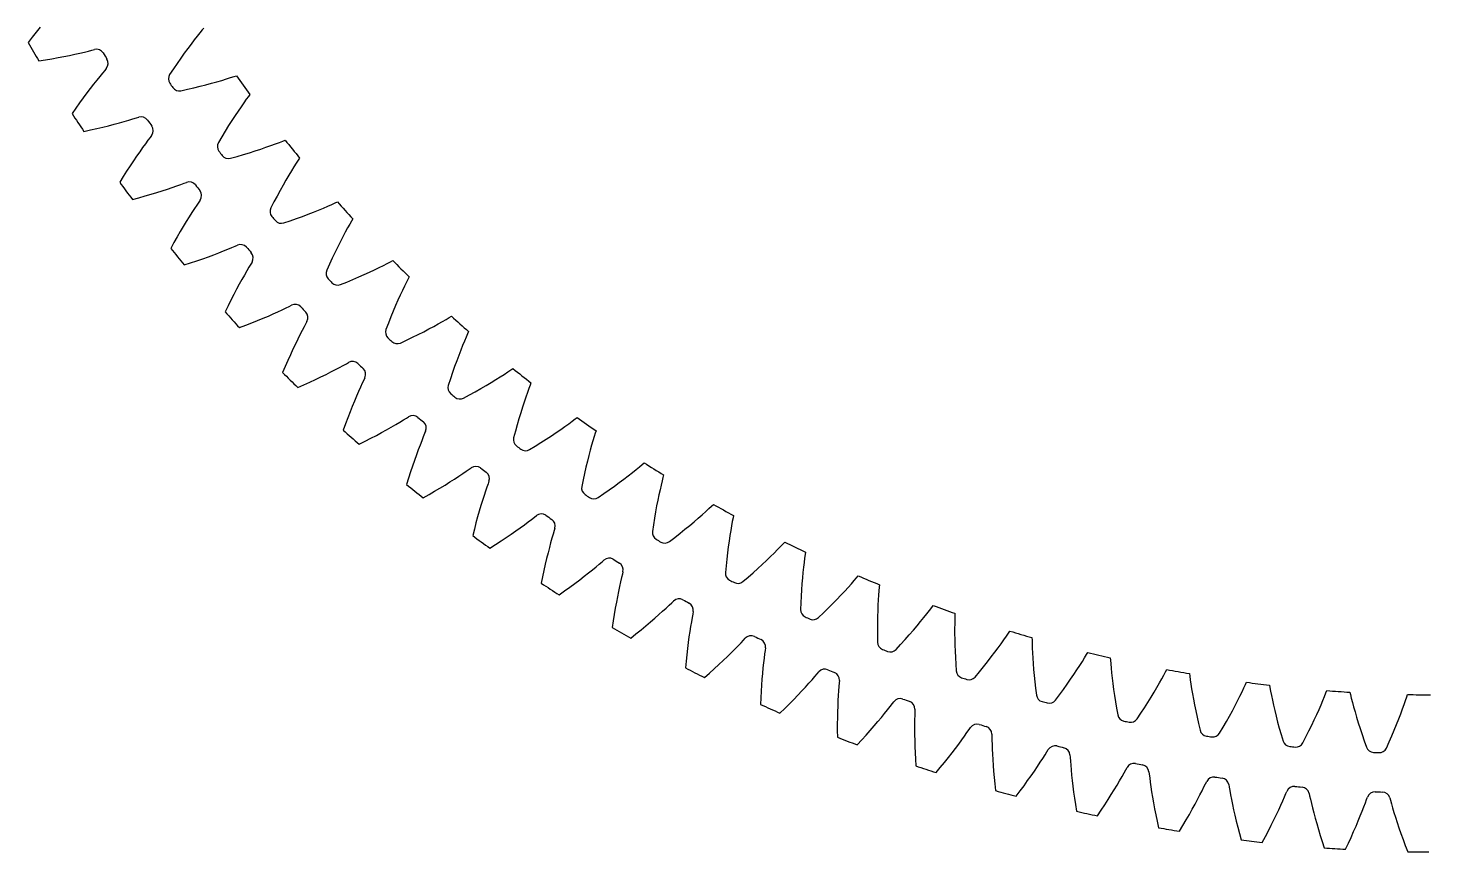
# Model space of a CAD drawing. Header units: millimetres. Extents: x -78 to 78, y -78 to 78.
# Drawn here: x -67.4 to -0.5, y -78.1 to -38.8 of the extents above; entities that cross this region are included whole.
import ezdxf

# ---------------------------------------------------------------- set-up
doc = ezdxf.new("R2010")
doc.units = ezdxf.units.MM

msp = doc.modelspace()

# ---------------------------------------------------------------- linework, layer by layer
at = {"layer": 'thin_ring_external'}
for p, q in [((-66.839037, -38.756317), (-67.025881, -38.988631)), ((-67.217167, -39.231788), (-67.412283, -39.485437)), ((-67.025881, -38.988631), (-67.217167, -39.231788)), ((-65.978232, -40.204252), (-65.697259, -40.150232)), ((-65.697259, -40.150232), (-65.429578, -40.095849)), ((-65.429578, -40.095849), (-65.176376, -40.041693)), ((-65.176376, -40.041693), (-64.939256, -39.988499)), ((-64.939256, -39.988499), (-64.720537, -39.937232)), ((-64.720537, -39.937232), (-64.523904, -39.889276)), ((-64.523904, -39.889276), (-64.356378, -39.84698)), ((-64.356378, -39.84698), (-64.241212, -39.818986)), ((-66.892623, -40.359541), (-66.576579, -40.309302)), ((-66.576579, -40.309302), (-66.271582, -40.257416)), ((-66.271582, -40.257416), (-65.978232, -40.204252)), ((-63.749726, -40.810508), (-63.860279, -40.943295)), ((-63.674703, -40.718756), (-63.749726, -40.810508)), ((-64.279746, -41.465786), (-64.438026, -41.670705)), ((-64.129285, -41.274954), (-64.279746, -41.465786)), ((-63.988516, -41.099882), (-64.129285, -41.274954)), ((-63.860279, -40.943295), (-63.988516, -41.099882)), ((-64.772929, -42.118603), (-64.947667, -42.360154)), ((-64.602768, -41.888582), (-64.772929, -42.118603)), ((-64.438026, -41.670705), (-64.602768, -41.888582)), ((-65.126287, -42.61276), (-65.308198, -42.876041)), ((-64.947667, -42.360154), (-65.126287, -42.61276)), ((-63.839314, -43.520695), (-63.561466, -43.4524)), ((-63.561466, -43.4524), (-63.296911, -43.384419)), ((-63.296911, -43.384419), (-63.046804, -43.317405)), ((-63.046804, -43.317405), (-62.81271, -43.252173)), ((-62.81271, -43.252173), (-62.596894, -43.189805)), ((-62.596894, -43.189805), (-62.402966, -43.131872)), ((-62.402966, -43.131872), (-62.237818, -43.081076)), ((-62.237818, -43.081076), (-62.124232, -43.047239)), ((-64.744584, -43.722471), (-64.431516, -43.656161)), ((-64.431516, -43.656161), (-64.129567, -43.588769)), ((-64.129567, -43.588769), (-63.839314, -43.520695)), ((-61.686388, -44.15063), (-61.806462, -44.313561)), ((-61.582759, -44.012372), (-61.686388, -44.15063)), ((-61.512519, -43.916909), (-61.582759, -44.012372)), ((-62.078629, -44.693858), (-62.226239, -44.906592)), ((-61.938109, -44.495593), (-62.078629, -44.693858)), ((-61.806462, -44.313561), (-61.938109, -44.495593)), ((-62.537835, -45.371006), (-62.700012, -45.621164)), ((-62.379642, -45.132597), (-62.537835, -45.371006)), ((-62.226239, -44.906592), (-62.379642, -45.132597)), ((-62.865501, -45.882561), (-63.033731, -46.154787)), ((-62.700012, -45.621164), (-62.865501, -45.882561)), ((-59.956887, -46.202779), (-59.845176, -46.163186)), ((-62.11836, -46.889125), (-61.820245, -46.806403)), ((-61.820245, -46.806403), (-61.533847, -46.723598)), ((-61.533847, -46.723598), (-61.259848, -46.641205)), ((-61.259848, -46.641205), (-60.99911, -46.559805)), ((-60.99911, -46.559805), (-60.752751, -46.480108)), ((-60.752751, -46.480108), (-60.522293, -46.403007)), ((-60.522293, -46.403007), (-60.309943, -46.329701)), ((-60.309943, -46.329701), (-60.119226, -46.261941)), ((-60.119226, -46.261941), (-59.956887, -46.202779)), ((-62.427633, -46.971335), (-62.11836, -46.889125)), ((-59.463162, -47.411631), (-59.585342, -47.600147)), ((-59.351564, -47.242782), (-59.463162, -47.411631)), ((-59.25513, -47.099413), (-59.351564, -47.242782)), ((-59.189856, -47.000488), (-59.25513, -47.099413)), ((-59.852111, -48.025323), (-59.993774, -48.258865)), ((-59.715556, -47.805329), (-59.852111, -48.025323)), ((-59.585342, -47.600147), (-59.715556, -47.805329)), ((-60.28878, -48.763154), (-60.440706, -49.03266)), ((-60.139588, -48.505041), (-60.28878, -48.763154)), ((-59.993774, -48.258865), (-60.139588, -48.505041)), ((-60.440706, -49.03266), (-60.594816, -49.313121)), ((-58.542169, -49.613721), (-58.3002, -49.521548)), ((-58.3002, -49.521548), (-58.07398, -49.432782)), ((-58.07398, -49.432782), (-57.86565, -49.348728)), ((-57.86565, -49.348728), (-57.678642, -49.271318)), ((-57.678642, -49.271318), (-57.519535, -49.203945)), ((-57.519535, -49.203945), (-57.409992, -49.158699)), ((-59.947815, -50.097655), (-59.643143, -49.999761)), ((-59.643143, -49.999761), (-59.349641, -49.901926)), ((-59.349641, -49.901926), (-59.067845, -49.804605)), ((-59.067845, -49.804605), (-58.798411, -49.708328)), ((-58.798411, -49.708328), (-58.542169, -49.613721)), ((-56.772911, -50.063576), (-56.861899, -50.211682)), ((-56.712773, -49.961447), (-56.772911, -50.063576)), ((-57.196692, -50.792082), (-57.321836, -51.018761)), ((-57.077125, -50.580519), (-57.196692, -50.792082)), ((-56.96473, -50.38601), (-57.077125, -50.580519)), ((-56.861899, -50.211682), (-56.96473, -50.38601)), ((-57.584443, -51.512532), (-57.720261, -51.777926)), ((-57.451389, -51.259232), (-57.584443, -51.512532)), ((-57.321836, -51.018761), (-57.451389, -51.259232)), ((-57.858228, -52.054838), (-57.997816, -52.342802)), ((-57.720261, -51.777926), (-57.858228, -52.054838)), ((-55.270392, -52.23901), (-55.087581, -52.152152)), ((-55.087581, -52.152152), (-54.932122, -52.076743)), ((-54.932122, -52.076743), (-54.825032, -52.025963)), ((-57.012325, -52.979954), (-56.724201, -52.867259)), ((-56.724201, -52.867259), (-56.447741, -52.755677)), ((-56.447741, -52.755677), (-56.183575, -52.645768)), ((-56.183575, -52.645768), (-55.932498, -52.538201)), ((-55.932498, -52.538201), (-55.695551, -52.433793)), ((-55.695551, -52.433793), (-55.474159, -52.333591)), ((-55.474159, -52.333591), (-55.270392, -52.23901)), ((-54.087734, -52.792063), (-54.142578, -52.89713)), ((-57.311601, -53.093277), (-57.012325, -52.979954)), ((-54.42, -53.428931), (-54.528608, -53.646323)), ((-54.317683, -53.228937), (-54.42, -53.428931)), ((-54.223887, -53.049586), (-54.317683, -53.228937)), ((-54.142578, -52.89713), (-54.223887, -53.049586)), ((-54.75912, -54.12587), (-54.879067, -54.385632)), ((-54.642015, -53.879097), (-54.75912, -54.12587)), ((-54.528608, -53.646323), (-54.642015, -53.879097)), ((-55.001156, -54.657615), (-55.124804, -54.941211)), ((-54.879067, -54.385632), (-55.001156, -54.657615)), ((-52.352802, -54.896928), (-52.201396, -54.813678)), ((-52.201396, -54.813678), (-52.097039, -54.757496)), ((-55.124804, -54.941211), (-55.249507, -55.235927)), ((-53.680372, -55.569115), (-53.422163, -55.445861)), ((-53.422163, -55.445861), (-53.176905, -55.325614)), ((-53.176905, -55.325614), (-52.945599, -55.209244)), ((-52.945599, -55.209244), (-52.729612, -55.097869)), ((-52.729612, -55.097869), (-52.53094, -54.993006)), ((-52.53094, -54.993006), (-52.352802, -54.896928)), ((-51.321585, -55.484951), (-51.370993, -55.592681)), ((-54.525867, -55.950384), (-54.232768, -55.821928)), ((-54.232768, -55.821928), (-53.950774, -55.694668)), ((-53.950774, -55.694668), (-53.680372, -55.569115)), ((-51.620899, -56.137954), (-51.718266, -56.360608)), ((-51.528927, -55.932996), (-51.620899, -56.137954)), ((-51.444412, -55.74909), (-51.528927, -55.932996)), ((-51.370993, -55.592681), (-51.444412, -55.74909)), ((-51.923991, -56.851299), (-52.030517, -57.116847)), ((-51.819639, -56.598868), (-51.923991, -56.851299)), ((-51.718266, -56.360608), (-51.819639, -56.598868)), ((-52.13856, -57.394709), (-52.247566, -57.684248)), ((-52.030517, -57.116847), (-52.13856, -57.394709)), ((-49.654441, -57.603532), (-49.481441, -57.498483)), ((-49.481441, -57.498483), (-49.334484, -57.407611)), ((-49.334484, -57.407611), (-49.233131, -57.346174)), ((-52.247566, -57.684248), (-52.357058, -57.984947)), ((-50.772957, -58.23758), (-50.521378, -58.101303)), ((-50.521378, -58.101303), (-50.282581, -57.968689)), ((-50.282581, -57.968689), (-50.057518, -57.840661)), ((-50.057518, -57.840661), (-49.847499, -57.718402)), ((-49.847499, -57.718402), (-49.654441, -57.603532)), ((-48.465388, -58.143197), (-48.530724, -58.303151)), ((-48.421544, -58.033085), (-48.465388, -58.143197)), ((-51.597881, -58.661523), (-51.311723, -58.518268)), ((-51.311723, -58.518268), (-51.036596, -58.376776)), ((-51.036596, -58.376776), (-50.772957, -58.23758)), ((-48.687125, -58.700519), (-48.772996, -58.927854)), ((-48.605739, -58.491132), (-48.687125, -58.700519)), ((-48.530724, -58.303151), (-48.605739, -58.491132)), ((-48.953398, -59.428409), (-49.046226, -59.699051)), ((-48.862071, -59.17098), (-48.953398, -59.428409)), ((-48.772996, -58.927854), (-48.862071, -59.17098)), ((-49.13994, -59.982067), (-49.23402, -60.276794)), ((-49.046226, -59.699051), (-49.13994, -59.982067)), ((-47.038842, -60.321177), (-46.83534, -60.188354)), ((-46.83534, -60.188354), (-46.648399, -60.063777)), ((-46.648399, -60.063777), (-46.480989, -59.950031)), ((-46.480989, -59.950031), (-46.338863, -59.851774)), ((-46.338863, -59.851774), (-46.24078, -59.785242)), ((-49.23402, -60.276794), (-49.328015, -60.582692)), ((-47.989268, -60.906586), (-47.733082, -60.75411)), ((-47.733082, -60.75411), (-47.488788, -60.605165)), ((-47.488788, -60.605165), (-47.257074, -60.460531)), ((-47.257074, -60.460531), (-47.038842, -60.321177)), ((-45.555744, -60.896672), (-45.626332, -61.109941)), ((-45.490425, -60.705105), (-45.555744, -60.896672)), ((-45.433341, -60.542024), (-45.490425, -60.705105)), ((-45.395178, -60.429817), (-45.433341, -60.542024)), ((-48.535282, -61.219621), (-48.256812, -61.061942)), ((-48.256812, -61.061942), (-47.989268, -60.906586)), ((-45.700483, -61.341364), (-45.777028, -61.588721)), ((-45.626332, -61.109941), (-45.700483, -61.341364)), ((-45.933979, -62.125506), (-46.01312, -62.412939)), ((-45.855091, -61.850478), (-45.933979, -62.125506)), ((-45.777028, -61.588721), (-45.855091, -61.850478)), ((-43.359273, -62.245177), (-43.222349, -62.139791)), ((-43.222349, -62.139791), (-43.127791, -62.068337)), ((-46.092028, -62.712085), (-46.170282, -63.022383)), ((-46.01312, -62.412939), (-46.092028, -62.712085)), ((-44.332306, -62.950914), (-44.108279, -62.794638)), ((-44.108279, -62.794638), (-43.897448, -62.644323)), ((-43.897448, -62.644323), (-43.700993, -62.501282)), ((-43.700993, -62.501282), (-43.520657, -62.367322)), ((-43.520657, -62.367322), (-43.359273, -62.245177)), ((-42.282764, -62.782904), (-42.331446, -62.948687)), ((-42.25038, -62.668894), (-42.282764, -62.782904)), ((-45.34606, -63.618004), (-45.076005, -63.446311)), ((-45.076005, -63.446311), (-44.816743, -63.277498)), ((-44.816743, -63.277498), (-44.568676, -63.112139)), ((-44.568676, -63.112139), (-44.332306, -62.950914)), ((-42.446506, -63.359934), (-42.508743, -63.594842)), ((-42.386898, -63.143339), (-42.446506, -63.359934)), ((-42.331446, -62.948687), (-42.386898, -63.143339)), ((-42.637154, -64.111186), (-42.701896, -64.389883)), ((-42.572558, -63.845784), (-42.637154, -64.111186)), ((-42.508743, -63.594842), (-42.572558, -63.845784)), ((-39.993074, -64.265692), (-39.902287, -64.189503)), ((-42.766257, -64.680982), (-42.829787, -64.983767)), ((-42.701896, -64.389883), (-42.766257, -64.680982)), ((-40.844411, -64.964921), (-40.641529, -64.804037)), ((-40.641529, -64.804037), (-40.452635, -64.651152)), ((-40.452635, -64.651152), (-40.279374, -64.508158)), ((-40.279374, -64.508158), (-40.124438, -64.377932)), ((-40.124438, -64.377932), (-39.993074, -64.265692)), ((-39.021876, -64.85999), (-39.06203, -65.028043)), ((-38.995356, -64.744476), (-39.021876, -64.85999)), ((-42.829787, -64.983767), (-42.892095, -65.297656)), ((-41.7776, -65.665157), (-41.527295, -65.483325)), ((-41.527295, -65.483325), (-41.287995, -65.305516)), ((-41.287995, -65.305516), (-41.060166, -65.132432)), ((-41.060166, -65.132432), (-40.844411, -64.964921)), ((-39.155941, -65.444628), (-39.206102, -65.682408)), ((-39.107471, -65.225272), (-39.155941, -65.444628)), ((-39.06203, -65.028043), (-39.107471, -65.225272)), ((-42.038536, -65.850415), (-41.7776, -65.665157)), ((-39.307981, -66.204635), (-39.358408, -66.486274)), ((-39.257021, -65.936281), (-39.307981, -66.204635)), ((-39.206102, -65.682408), (-39.257021, -65.936281)), ((-36.784922, -66.342732), (-36.659461, -66.223931)), ((-36.659461, -66.223931), (-36.572683, -66.143206)), ((-39.407822, -66.780279), (-39.455809, -67.085914)), ((-39.358408, -66.486274), (-39.407822, -66.780279)), ((-37.473984, -66.965718), (-37.279582, -66.794684)), ((-37.279582, -66.794684), (-37.09874, -66.632353)), ((-37.09874, -66.632353), (-36.933007, -66.480699)), ((-36.933007, -66.480699), (-36.784922, -66.342732)), ((-35.659185, -66.767864), (-35.690705, -66.937748)), ((-35.638597, -66.651146), (-35.659185, -66.767864)), ((-39.455809, -67.085914), (-39.502007, -67.402574)), ((-38.370201, -67.712689), (-38.129508, -67.518314)), ((-38.129508, -67.518314), (-37.899599, -67.328518)), ((-37.899599, -67.328518), (-37.680905, -67.144027)), ((-37.680905, -67.144027), (-37.473984, -66.965718)), ((-35.763222, -67.358585), (-35.801178, -67.598615)), ((-35.726016, -67.13704), (-35.763222, -67.358585)), ((-35.690705, -66.937748), (-35.726016, -67.13704)), ((-38.621338, -67.911029), (-38.370201, -67.712689)), ((-35.876258, -68.125363), (-35.912239, -68.409211)), ((-35.839066, -67.854758), (-35.876258, -68.125363)), ((-35.801178, -67.598615), (-35.839066, -67.854758)), ((-33.490286, -68.2798), (-33.349439, -68.134452)), ((-33.349439, -68.134452), (-33.230207, -68.0094)), ((-33.230207, -68.0094), (-33.147664, -67.924349)), ((-35.946576, -68.705355), (-35.978894, -69.013041)), ((-35.912239, -68.409211), (-35.946576, -68.705355)), ((-34.203339, -68.980451), (-34.005792, -68.791809)), ((-34.005792, -68.791809), (-33.820377, -68.611072)), ((-33.820377, -68.611072), (-33.64806, -68.439719)), ((-33.64806, -68.439719), (-33.490286, -68.2798)), ((-32.251356, -68.873656), (-32.277202, -69.096811)), ((-32.226268, -68.67282), (-32.251356, -68.873656)), ((-32.203463, -68.501548), (-32.226268, -68.67282)), ((-32.188861, -68.383932), (-32.203463, -68.501548)), ((-35.978894, -69.013041), (-36.008864, -69.331648)), ((-35.103381, -69.794472), (-34.862699, -69.583567)), ((-34.862699, -69.583567), (-34.632245, -69.377156)), ((-34.632245, -69.377156), (-34.412327, -69.175868)), ((-34.412327, -69.175868), (-34.203339, -68.980451)), ((-32.327612, -69.596209), (-32.350938, -69.868361)), ((-32.302852, -69.338466), (-32.327612, -69.596209)), ((-32.277202, -69.096811), (-32.302852, -69.338466)), ((-29.71426, -69.617439), (-29.636168, -69.528285)), ((-32.372378, -70.153675), (-32.391549, -70.451186)), ((-32.350938, -69.868361), (-32.372378, -70.153675)), ((-30.448883, -70.43843), (-30.272938, -70.248462)), ((-30.272938, -70.248462), (-30.109595, -70.068533)), ((-30.109595, -70.068533), (-29.960193, -69.900767)), ((-29.960193, -69.900767), (-29.826951, -69.748416)), ((-29.826951, -69.748416), (-29.71426, -69.617439)), ((-28.677755, -70.228733), (-28.692557, -70.430587)), ((-28.663726, -70.05652), (-28.677755, -70.228733)), ((-28.655149, -69.938311), (-28.663726, -70.05652)), ((-32.408115, -70.760121), (-32.421777, -71.079842)), ((-32.391549, -70.451186), (-32.408115, -70.760121)), ((-31.04463, -71.055), (-30.835277, -70.842746)), ((-30.835277, -70.842746), (-30.636539, -70.636913)), ((-30.636539, -70.636913), (-30.448883, -70.43843)), ((-28.720251, -70.897421), (-28.731819, -71.156092)), ((-28.706974, -70.654771), (-28.720251, -70.897421)), ((-28.692557, -70.430587), (-28.706974, -70.654771)), ((-31.493844, -71.495828), (-31.264245, -71.27291)), ((-31.264245, -71.27291), (-31.04463, -71.055)), ((-28.741218, -71.429079), (-28.748062, -71.715116)), ((-28.731819, -71.156092), (-28.741218, -71.429079)), ((-26.646521, -71.702581), (-26.492578, -71.514547)), ((-26.492578, -71.514547), (-26.351937, -71.339371)), ((-26.351937, -71.339371), (-26.226648, -71.180415)), ((-26.226648, -71.180415), (-26.120792, -71.043855)), ((-26.120792, -71.043855), (-26.047353, -70.95083)), ((-25.054426, -71.601427), (-25.058901, -71.803773)), ((-25.049208, -71.428722), (-25.054426, -71.601427)), ((-25.046678, -71.310229), (-25.049208, -71.428722)), ((-28.752017, -72.013219), (-28.752786, -72.322596)), ((-28.748062, -71.715116), (-28.752017, -72.013219)), ((-27.177781, -72.324803), (-26.989813, -72.109091)), ((-26.989813, -72.109091), (-26.812536, -71.901285)), ((-26.812536, -71.901285), (-26.646521, -71.702581)), ((-25.061853, -72.028401), (-25.062723, -72.271412)), ((-25.062723, -72.271412), (-25.061067, -72.530337)), ((-25.058901, -71.803773), (-25.061853, -72.028401)), ((-22.459177, -72.284926), (-22.390585, -72.188272)), ((-28.752786, -72.322596), (-28.750106, -72.642598)), ((-27.802142, -73.01066), (-27.584225, -72.776309)), ((-27.584225, -72.776309), (-27.376024, -72.54747)), ((-27.376024, -72.54747), (-27.177781, -72.324803)), ((-25.061067, -72.530337), (-25.056515, -72.803448)), ((-25.056515, -72.803448), (-25.048745, -73.089461)), ((-22.950585, -72.969636), (-22.806444, -72.773987)), ((-22.806444, -72.773987), (-22.674932, -72.591858)), ((-22.674932, -72.591858), (-22.557922, -72.426713)), ((-22.557922, -72.426713), (-22.459177, -72.284926)), ((-21.372863, -72.496107), (-21.36934, -72.614575)), ((-21.36934, -72.614575), (-21.365733, -72.787321)), ((-21.365733, -72.787321), (-21.35987, -72.989632)), ((-25.048745, -73.089461), (-25.037474, -73.387377)), ((-25.037474, -73.387377), (-25.022445, -73.69639)), ((-23.449382, -73.618173), (-23.272673, -73.393145)), ((-23.272673, -73.393145), (-23.106239, -73.176558)), ((-23.106239, -73.176558), (-22.950585, -72.969636)), ((-21.35987, -72.989632), (-21.351348, -73.214118)), ((-21.351348, -73.214118), (-21.339809, -73.456856)), ((-21.339809, -73.456856), (-21.324935, -73.715358)), ((-18.93877, -73.654962), (-18.830346, -73.484057)), ((-18.830346, -73.484057), (-18.738969, -73.337413)), ((-18.738969, -73.337413), (-18.675401, -73.237383)), ((-17.643289, -73.492852), (-17.633721, -73.610984)), ((-17.633721, -73.610984), (-17.621298, -73.783321)), ((-25.022445, -73.69639), (-25.003429, -74.015837)), ((-24.037908, -74.335016), (-23.832242, -74.089844)), ((-23.832242, -74.089844), (-23.635996, -73.850672)), ((-23.635996, -73.850672), (-23.449382, -73.618173)), ((-21.324935, -73.715358), (-21.306443, -73.987881)), ((-21.306443, -73.987881), (-21.284079, -74.273124)), ((-21.284079, -74.273124), (-21.257611, -74.570075)), ((-19.494818, -74.485724), (-19.339659, -74.260921)), ((-19.339659, -74.260921), (-19.194775, -74.046322)), ((-19.194775, -74.046322), (-19.060812, -73.843568)), ((-19.060812, -73.843568), (-18.93877, -73.654962)), ((-17.621298, -73.783321), (-17.605113, -73.985069)), ((-17.605113, -73.985069), (-17.58514, -74.208826)), ((-17.58514, -74.208826), (-17.561221, -74.450659)), ((-15.053643, -74.34969), (-14.969873, -74.198572)), ((-14.969873, -74.198572), (-14.911496, -74.095426)), ((-21.257611, -74.570075), (-21.226824, -74.877918)), ((-21.226824, -74.877918), (-21.191521, -75.195978)), ((-19.834305, -74.961206), (-19.659806, -74.719482)), ((-19.659806, -74.719482), (-19.494818, -74.485724)), ((-17.561221, -74.450659), (-17.533167, -74.708064)), ((-17.533167, -74.708064), (-17.500785, -74.979287)), ((-15.522625, -75.151547), (-15.388887, -74.929829)), ((-15.388887, -74.929829), (-15.265452, -74.7205)), ((-15.265452, -74.7205), (-15.1532, -74.525908)), ((-15.1532, -74.525908), (-15.053643, -74.34969)), ((-13.867686, -74.297861), (-13.852099, -74.415351)), ((-13.852099, -74.415351), (-13.830892, -74.586828)), ((-13.830892, -74.586828), (-13.804427, -74.787487)), ((-13.804427, -74.787487), (-13.773055, -75.009933)), ((-11.237667, -75.021353), (-11.161723, -74.866154)), ((-11.161723, -74.866154), (-11.108688, -74.760163)), ((-10.055904, -74.909036), (-10.034337, -75.025577)), ((-20.210962, -75.46544), (-20.018082, -75.210086)), ((-20.018082, -75.210086), (-19.834305, -74.961206)), ((-17.500785, -74.979287), (-17.463886, -75.263017)), ((-17.463886, -75.263017), (-17.422289, -75.558229)), ((-17.422289, -75.558229), (-17.375823, -75.864098)), ((-15.81894, -75.625856), (-15.666103, -75.383979)), ((-15.666103, -75.383979), (-15.522625, -75.151547)), ((-13.773055, -75.009933), (-13.736819, -75.250229)), ((-13.736819, -75.250229), (-13.695658, -75.505866)), ((-13.695658, -75.505866), (-13.649469, -75.775082)), ((-11.665094, -75.84611), (-11.542852, -75.617853)), ((-11.542852, -75.617853), (-11.430266, -75.402494)), ((-11.430266, -75.402494), (-11.328096, -75.202425)), ((-11.328096, -75.202425), (-11.237667, -75.021353)), ((-10.034337, -75.025577), (-10.004403, -75.195748)), ((-10.004403, -75.195748), (-9.967726, -75.394793)), ((-9.967726, -75.394793), (-9.925037, -75.615347)), ((-9.925037, -75.615347), (-9.876579, -75.853479)), ((-7.473439, -75.682747), (-7.392374, -75.497294)), ((-7.392374, -75.497294), (-7.324453, -75.33842)), ((-7.324453, -75.33842), (-7.276899, -75.229859)), ((-6.217886, -75.324782), (-6.190397, -75.44007)), ((-6.190397, -75.44007), (-6.151813, -75.60849)), ((-6.151813, -75.60849), (-6.105021, -75.805403)), ((-3.527794, -75.776271), (-3.468074, -75.614136)), ((-3.468074, -75.614136), (-3.426126, -75.503288)), ((-2.363647, -75.544014), (-2.330308, -75.657748)), ((-17.375823, -75.864098), (-17.324326, -76.179941)), ((-16.331288, -76.398983), (-16.151698, -76.134114)), ((-16.151698, -76.134114), (-15.980869, -75.876175)), ((-15.980869, -75.876175), (-15.81894, -75.625856)), ((-13.649469, -75.775082), (-13.598131, -76.056557)), ((-13.598131, -76.056557), (-13.541515, -76.34926)), ((-11.936804, -76.334931), (-11.796517, -76.085565)), ((-11.796517, -76.085565), (-11.665094, -75.84611)), ((-9.876579, -75.853479), (-9.822419, -76.106681)), ((-9.822419, -76.106681), (-9.762544, -76.373187)), ((-7.77713, -76.3428), (-7.666702, -76.108599)), ((-7.666702, -76.108599), (-7.565259, -75.887772)), ((-7.565259, -75.887772), (-7.473439, -75.682747)), ((-6.105021, -75.805403), (-6.051125, -76.023489)), ((-6.051125, -76.023489), (-5.990571, -76.258837)), ((-5.990571, -76.258837), (-5.923554, -76.508943)), ((-3.770551, -76.400786), (-3.680516, -76.175067)), ((-3.680516, -76.175067), (-3.599284, -75.965621)), ((-3.599284, -75.965621), (-3.527794, -75.776271)), ((-2.330308, -75.657748), (-2.283174, -75.823978)), ((-2.283174, -75.823978), (-2.226389, -76.018245)), ((-2.226389, -76.018245), (-2.161428, -76.233295)), ((-2.161428, -76.233295), (-2.088936, -76.465244)), ((-13.541515, -76.34926), (-13.479492, -76.652358)), ((-13.479492, -76.652358), (-13.411935, -76.965159)), ((-12.409007, -77.133211), (-12.243176, -76.859517)), ((-12.243176, -76.859517), (-12.08574, -76.593192)), ((-12.08574, -76.593192), (-11.936804, -76.334931)), ((-9.762544, -76.373187), (-9.6969, -76.651674)), ((-9.6969, -76.651674), (-9.625412, -76.941105)), ((-9.625412, -76.941105), (-9.547994, -77.24064)), ((-8.159081, -77.110385), (-8.023526, -76.844857)), ((-8.023526, -76.844857), (-7.896155, -76.588653)), ((-7.896155, -76.588653), (-7.77713, -76.3428)), ((-5.923554, -76.508943), (-5.850149, -76.772044)), ((-5.850149, -76.772044), (-5.770371, -77.046816)), ((-4.089316, -77.154303), (-3.975192, -76.89193)), ((-3.975192, -76.89193), (-3.868877, -76.64032)), ((-3.868877, -76.64032), (-3.770551, -76.400786)), ((-2.088936, -76.465244), (-2.009235, -76.711602)), ((-2.009235, -76.711602), (-1.922491, -76.970611)), ((-9.547994, -77.24064), (-9.464553, -77.549583)), ((-8.454353, -77.666206), (-8.302713, -77.384402)), ((-8.302713, -77.384402), (-8.159081, -77.110385)), ((-5.770371, -77.046816), (-5.684198, -77.332219)), ((-5.684198, -77.332219), (-5.591586, -77.62741)), ((-5.591586, -77.62741), (-5.492479, -77.93169)), ((-4.340589, -77.7074), (-4.211136, -77.426407)), ((-4.211136, -77.426407), (-4.089316, -77.154303)), ((-1.922491, -76.970611), (-1.828787, -77.240951)), ((-1.828787, -77.240951), (-1.728154, -77.521582)), ((-1.728154, -77.521582), (-1.62059, -77.811659)), ((-4.477642, -77.996579), (-4.340589, -77.7074)), ((-1.62059, -77.811659), (-1.506076, -78.110482))]:
    msp.add_line(p, q, dxfattribs=at)
for centre, radius, start, end in [((0, 0), 78.125, 210.358811, 211.104604), ((-64.141461, -40.180475), 0.375, 32.064482, 105.426442), ((0, 0), 75.3125, 212.064482, 212.325762), ((-63.957563, -40.472555), 0.375, 318.963802, 32.325762), ((0, 0), 78.125, 213.28564, 214.031433), ((-62.006153, -43.403163), 0.375, 34.991311, 108.353271), ((0, 0), 75.3125, 214.991311, 215.252592), ((-61.807582, -43.685472), 0.375, 321.890632, 35.252592), ((0, 0), 78.125, 216.21247, 216.958262), ((-59.709079, -46.512618), 0.375, 37.91814, 111.2801), ((0, 0), 75.3125, 217.91814, 218.179421), ((-59.496351, -46.784419), 0.375, 324.817461, 38.179421), ((0, 0), 78.125, 219.139299, 219.885091), ((-57.25623, -49.500725), 0.375, 40.844969, 114.206929), ((0, 0), 75.3125, 220.844969, 221.10625), ((-57.029901, -49.76131), 0.375, 327.74429, 41.10625), ((-54.654006, -52.359692), 0.375, 43.771799, 117.133759), ((0, 0), 75.3125, 223.771799, 224.033079), ((0, 0), 78.125, 222.066128, 222.811921), ((-54.414667, -52.60838), 0.375, 330.671119, 44.033079), ((-51.909196, -55.082057), 0.375, 46.698628, 120.060588), ((0, 0), 75.3125, 226.698628, 226.959909), ((0, 0), 78.125, 224.992957, 225.73875), ((-51.657471, -55.318201), 0.375, 333.597949, 46.959909), ((-49.028961, -57.66072), 0.375, 49.625457, 122.987417), ((0, 0), 75.3125, 229.625457, 229.886738), ((0, 0), 78.125, 227.919787, 228.665579), ((-48.765507, -57.883703), 0.375, 336.524778, 49.886738), ((-46.020814, -60.088953), 0.375, 52.552286, 125.914247), ((0, 0), 75.3125, 232.552286, 232.813567), ((-45.746319, -60.298192), 0.375, 339.451607, 52.813567), ((0, 0), 78.125, 230.846616, 231.592408), ((-42.892605, -62.360421), 0.375, 55.479116, 128.841076), ((0, 0), 75.3125, 235.479116, 235.740397), ((-42.607784, -62.555371), 0.375, 342.378436, 55.740397), ((0, 0), 78.125, 233.773445, 234.519238), ((-39.652494, -64.469197), 0.375, 58.405945, 131.767905), ((0, 0), 75.3125, 238.405945, 238.667226), ((-39.35809, -64.64935), 0.375, 345.305266, 58.667226), ((0, 0), 78.125, 236.700274, 237.446067), ((-36.308934, -66.40978), 0.375, 61.332774, 134.694734), ((0, 0), 75.3125, 241.332774, 241.594055), ((-36.005715, -66.574666), 0.375, 348.232095, 61.594055), ((0, 0), 78.125, 239.627104, 240.372896), ((-32.870649, -68.177108), 0.375, 64.259603, 137.621564), ((0, 0), 75.3125, 244.259603, 244.520884), ((-32.559406, -68.326296), 0.375, 351.158924, 64.520884), ((0, 0), 78.125, 242.553933, 243.299726), ((-29.346607, -69.76657), 0.375, 67.186433, 140.548393), ((0, 0), 75.3125, 247.186433, 247.447714), ((-29.028153, -69.899671), 0.375, 354.085753, 67.447714), ((-25.746004, -71.174019), 0.375, 70.113262, 143.475222), ((0, 0), 75.3125, 250.113262, 250.374543), ((-25.421168, -71.290686), 0.375, 357.012583, 70.374543), ((0, 0), 78.125, 245.480762, 246.226555), ((-22.078232, -72.395783), 0.375, 73.040091, 146.402051), ((0, 0), 75.3125, 253.040091, 253.301372), ((-21.747863, -72.495711), 0.375, 359.939412, 73.301372), ((0, 0), 78.125, 248.407592, 249.153384), ((-18.35286, -73.428674), 0.375, 75.966921, 149.328881), ((0, 0), 75.3125, 255.966921, 256.228201), ((-18.01782, -73.511603), 0.375, 2.866241, 76.228201), ((0, 0), 78.125, 251.334421, 252.080213), ((-14.579608, -74.269999), 0.375, 78.89375, 152.25571), ((0, 0), 75.3125, 258.89375, 259.155031), ((-14.240771, -74.335712), 0.375, 5.793071, 79.155031), ((-10.76832, -74.917561), 0.375, 81.820579, 155.182539), ((0, 0), 75.3125, 261.820579, 262.08186), ((-10.426569, -74.965888), 0.375, 8.7199, 82.08186), ((0, 0), 78.125, 254.26125, 255.007043), ((-6.928938, -75.369672), 0.375, 84.747408, 158.109368), ((0, 0), 75.3125, 264.747408, 265.008689), ((-6.585165, -75.400486), 0.375, 11.646729, 85.008689), ((-3.071479, -75.625152), 0.375, 87.674238, 161.036198), ((0, 0), 75.3125, 267.674238, 267.935518), ((-2.726582, -75.638373), 0.375, 14.573558, 87.935518), ((0, 0), 78.125, 257.188079, 257.933872), ((0, 0), 78.125, 260.114909, 260.860701), ((0, 0), 78.125, 263.041738, 263.78753), ((0, 0), 78.125, 265.968567, 266.71436), ((0, 0), 78.125, 268.895396, 269.641189)]:
    msp.add_arc(centre, radius, start, end, dxfattribs=at)
at = {"layer": 'thin_ring_internal'}
for p, q in [((-59.018786, -38.790121), (-59.094998, -38.882495)), ((-59.474717, -39.358949), (-59.624932, -39.554961)), ((-59.334019, -39.179244), (-59.474717, -39.358949)), ((-59.205713, -39.01862), (-59.334019, -39.179244)), ((-59.094998, -38.882495), (-59.205713, -39.01862)), ((-59.946835, -39.989669), (-60.116077, -40.226393)), ((-59.782765, -39.765583), (-59.946835, -39.989669)), ((-59.624932, -39.554961), (-59.782765, -39.765583)), ((-60.466791, -40.735416), (-60.647595, -41.005882)), ((-60.289634, -40.475136), (-60.466791, -40.735416)), ((-60.116077, -40.226393), (-60.289634, -40.475136)), ((-58.911225, -41.500171), (-58.64306, -41.427914)), ((-58.64306, -41.427914), (-58.389702, -41.356622)), ((-58.389702, -41.356622), (-58.152718, -41.287168)), ((-58.152718, -41.287168), (-57.934376, -41.220711)), ((-57.934376, -41.220711), (-57.738298, -41.158936)), ((-57.738298, -41.158936), (-57.571414, -41.104737)), ((-57.571414, -41.104737), (-57.457778, -41.06695)), ((-60.111729, -41.787477), (-59.794269, -41.716331)), ((-59.794269, -41.716331), (-59.487627, -41.644914)), ((-59.487627, -41.644914), (-59.193043, -41.572697)), ((-59.193043, -41.572697), (-58.911225, -41.500171)), ((-56.883474, -42.051606), (-56.98659, -42.193574)), ((-56.81242, -41.955209), (-56.883474, -42.051606)), ((-57.375895, -42.752008), (-57.52199, -42.970935)), ((-57.236608, -42.548085), (-57.375895, -42.752008)), ((-57.105933, -42.360965), (-57.236608, -42.548085)), ((-56.98659, -42.193574), (-57.105933, -42.360965)), ((-57.82964, -43.449259), (-57.989354, -43.707109)), ((-57.673578, -43.203646), (-57.82964, -43.449259)), ((-57.52199, -42.970935), (-57.673578, -43.203646)), ((-58.152034, -43.976674), (-58.317798, -44.256611)), ((-57.989354, -43.707109), (-58.152034, -43.976674)), ((-55.240809, -44.187331), (-55.129406, -44.143394)), ((-57.426949, -44.9194), (-57.124664, -44.831344)), ((-57.124664, -44.831344), (-56.834463, -44.743148)), ((-56.834463, -44.743148), (-56.557026, -44.655341)), ((-56.557026, -44.655341), (-56.293207, -44.568547)), ((-56.293207, -44.568547), (-56.044121, -44.483525)), ((-56.044121, -44.483525), (-55.811283, -44.401233)), ((-55.811283, -44.401233), (-55.596895, -44.322953)), ((-55.596895, -44.322953), (-55.404484, -44.250562)), ((-55.404484, -44.250562), (-55.240809, -44.187331)), ((-57.740049, -45.007776), (-57.426949, -44.9194)), ((-54.70742, -45.416264), (-54.827682, -45.610241)), ((-54.597397, -45.242606), (-54.70742, -45.416264)), ((-54.502187, -45.095219), (-54.597397, -45.242606)), ((-54.436504, -44.995085), (-54.502187, -45.095219)), ((-55.089547, -46.048045), (-55.2282, -46.288687)), ((-54.955625, -45.821466), (-55.089547, -46.048045)), ((-54.827682, -45.610241), (-54.955625, -45.821466)), ((-55.516012, -46.808643), (-55.663728, -47.086689)), ((-55.370617, -46.542456), (-55.516012, -46.808643)), ((-55.2282, -46.288687), (-55.370617, -46.542456)), ((-55.663728, -47.086689), (-55.813957, -47.37526)), ((-53.775354, -47.57617), (-53.531282, -47.477672)), ((-53.531282, -47.477672), (-53.303285, -47.382788)), ((-53.303285, -47.382788), (-53.093492, -47.292917)), ((-53.093492, -47.292917), (-52.905321, -47.210127)), ((-52.905321, -47.210127), (-52.745343, -47.138052)), ((-52.745343, -47.138052), (-52.636506, -47.088097)), ((-55.19605, -48.093754), (-54.888243, -47.988412)), ((-54.888243, -47.988412), (-54.591218, -47.88398)), ((-54.591218, -47.88398), (-54.306267, -47.780068)), ((-54.306267, -47.780068), (-54.034039, -47.677241)), ((-54.034039, -47.677241), (-53.775354, -47.57617)), ((-52.045263, -48.156616), (-52.14564, -48.336024)), ((-51.958245, -48.00425), (-52.045263, -48.156616)), ((-51.898128, -47.900678), (-51.958245, -48.00425)), ((-52.371346, -48.754175), (-52.492695, -48.987729)), ((-52.255129, -48.536278), (-52.371346, -48.754175)), ((-52.14564, -48.336024), (-52.255129, -48.536278)), ((-52.746346, -49.496751), (-52.876988, -49.770481)), ((-52.618, -49.235583), (-52.746346, -49.496751)), ((-52.492695, -48.987729), (-52.618, -49.235583)), ((-53.0093, -50.056179), (-53.143546, -50.352524)), ((-52.876988, -49.770481), (-53.0093, -50.056179)), ((-50.636209, -50.222934), (-50.431637, -50.121741)), ((-50.431637, -50.121741), (-50.248268, -50.028798)), ((-50.248268, -50.028798), (-50.092465, -49.948094)), ((-50.092465, -49.948094), (-49.986518, -49.892271)), ((-52.18573, -50.914208), (-51.89485, -50.793711)), ((-51.89485, -50.793711), (-51.615999, -50.674393)), ((-51.615999, -50.674393), (-51.349793, -50.556853)), ((-51.349793, -50.556853), (-51.097013, -50.441807)), ((-51.097013, -50.441807), (-50.858684, -50.330128)), ((-50.858684, -50.330128), (-50.636209, -50.222934)), ((-49.259238, -50.770017), (-49.337807, -50.926908)), ((-49.204867, -50.663317), (-49.259238, -50.770017)), ((-52.487324, -51.036202), (-52.18573, -50.914208)), ((-49.526626, -51.317464), (-49.630771, -51.541382)), ((-49.428236, -51.111529), (-49.526626, -51.317464)), ((-49.337807, -50.926908), (-49.428236, -51.111529)), ((-49.850767, -52.035542), (-49.96466, -52.303329)), ((-49.739184, -51.781214), (-49.850767, -52.035542)), ((-49.630771, -51.541382), (-49.739184, -51.781214)), ((-50.080158, -52.583784), (-50.196671, -52.876282)), ((-49.96466, -52.303329), (-50.080158, -52.583784)), ((-47.818015, -52.913196), (-47.619274, -52.800981)), ((-47.619274, -52.800981), (-47.441254, -52.698164)), ((-47.441254, -52.698164), (-47.290091, -52.609072)), ((-47.290091, -52.609072), (-47.18735, -52.547546)), ((-50.196671, -52.876282), (-50.314534, -53.179515)), ((-49.043608, -53.551854), (-48.771689, -53.417486)), ((-48.771689, -53.417486), (-48.512298, -53.285585)), ((-48.512298, -53.285585), (-48.266179, -53.156905)), ((-48.266179, -53.156905), (-48.034304, -53.032378)), ((-48.034304, -53.032378), (-47.818015, -52.913196)), ((-46.413223, -53.384266), (-46.483107, -53.545214)), ((-46.36476, -53.274756), (-46.413223, -53.384266)), ((-49.621956, -53.826338), (-49.327473, -53.688056)), ((-49.327473, -53.688056), (-49.043608, -53.551854)), ((-46.742077, -54.17477), (-46.837232, -54.420165)), ((-46.650316, -53.945499), (-46.742077, -54.17477)), ((-46.563319, -53.734498), (-46.650316, -53.945499)), ((-46.483107, -53.545214), (-46.563319, -53.734498)), ((-46.93476, -54.680206), (-47.033859, -54.953813)), ((-46.837232, -54.420165), (-46.93476, -54.680206)), ((-47.234235, -55.538581), (-47.335363, -55.847798)), ((-47.133869, -55.240157), (-47.234235, -55.538581)), ((-47.033859, -54.953813), (-47.133869, -55.240157)), ((-45.066571, -55.576359), (-44.857113, -55.445543)), ((-44.857113, -55.445543), (-44.664797, -55.322643)), ((-44.664797, -55.322643), (-44.492657, -55.210258)), ((-44.492657, -55.210258), (-44.346585, -55.113044)), ((-44.346585, -55.113044), (-44.247357, -55.045999)), ((-46.322004, -56.301677), (-46.046001, -56.150177)), ((-46.046001, -56.150177), (-45.781825, -56.00116)), ((-45.781825, -56.00116), (-45.530025, -55.855291)), ((-45.530025, -55.855291), (-45.291299, -55.713363)), ((-45.291299, -55.713363), (-45.066571, -55.576359)), ((-43.559438, -56.197102), (-43.634783, -56.412539)), ((-43.489683, -56.00372), (-43.559438, -56.197102)), ((-43.428692, -55.839196), (-43.489683, -56.00372)), ((-43.386282, -55.727203), (-43.428692, -55.839196)), ((-46.608496, -56.455834), (-46.322004, -56.301677)), ((-43.713887, -56.646479), (-43.795499, -56.896703)), ((-43.634783, -56.412539), (-43.713887, -56.646479)), ((-43.96269, -57.440293), (-44.046915, -57.731671)), ((-43.878681, -57.161683), (-43.96269, -57.440293)), ((-43.795499, -56.896703), (-43.878681, -57.161683)), ((-41.411277, -57.557582), (-41.270731, -57.452536)), ((-41.270731, -57.452536), (-41.175312, -57.380173)), ((-44.130834, -58.035131), (-44.214925, -58.349409)), ((-44.046915, -57.731671), (-44.130834, -58.035131)), ((-42.411871, -58.258302), (-42.181253, -58.10355)), ((-42.181253, -58.10355), (-41.964341, -57.954478)), ((-41.964341, -57.954478), (-41.76234, -57.812419)), ((-41.76234, -57.812419), (-41.577022, -57.6792)), ((-41.577022, -57.6792), (-41.411277, -57.557582)), ((-40.314554, -58.12748), (-40.366468, -58.295089)), ((-40.278322, -58.013338), (-40.314554, -58.12748)), ((-43.455939, -58.916844), (-43.178292, -58.747272)), ((-43.178292, -58.747272), (-42.910974, -58.580926)), ((-42.910974, -58.580926), (-42.65533, -58.417705)), ((-42.65533, -58.417705), (-42.411871, -58.258302)), ((-40.489027, -58.711221), (-40.555238, -58.949132)), ((-40.425559, -58.491991), (-40.489027, -58.711221)), ((-40.366468, -58.295089), (-40.425559, -58.491991)), ((-40.691651, -59.472567), (-40.76032, -59.755349)), ((-40.623063, -59.20344), (-40.691651, -59.472567)), ((-40.555238, -58.949132), (-40.623063, -59.20344)), ((-38.071709, -59.620568), (-37.980385, -59.543102)), ((-40.828507, -60.050892), (-40.895729, -60.358481)), ((-40.76032, -59.755349), (-40.828507, -60.050892)), ((-38.945321, -60.320333), (-38.736874, -60.159639)), ((-38.736874, -60.159639), (-38.542931, -60.00676)), ((-38.542931, -60.00676), (-38.365165, -59.86362)), ((-38.365165, -59.86362), (-38.206309, -59.733132)), ((-38.206309, -59.733132), (-38.071709, -59.620568)), ((-37.050156, -60.126338), (-37.0801, -60.242289)), ((-40.895729, -60.358481), (-40.962532, -60.676883)), ((-39.905719, -61.017543), (-39.647884, -60.836846)), ((-39.647884, -60.836846), (-39.401535, -60.659908)), ((-39.401535, -60.659908), (-39.167144, -60.487449)), ((-39.167144, -60.487449), (-38.945321, -60.320333)), ((-37.222436, -60.834687), (-37.275556, -61.075858)), ((-37.171035, -60.612318), (-37.222436, -60.834687)), ((-37.122784, -60.412482), (-37.171035, -60.612318)), ((-37.0801, -60.242289), (-37.122784, -60.412482)), ((-40.173691, -61.202024), (-39.905719, -61.017543)), ((-37.329392, -61.333491), (-37.383181, -61.605961)), ((-37.275556, -61.075858), (-37.329392, -61.333491)), ((-34.759066, -61.610669), (-34.672108, -61.528331)), ((-37.488251, -62.190897), (-37.538575, -62.501698)), ((-37.436305, -61.892071), (-37.488251, -62.190897)), ((-37.383181, -61.605961), (-37.436305, -61.892071)), ((-35.59316, -62.357097), (-35.3938, -62.185259)), ((-35.3938, -62.185259), (-35.208496, -62.022017)), ((-35.208496, -62.022017), (-35.038812, -61.869383)), ((-35.038812, -61.869383), (-34.887318, -61.730415)), ((-34.887318, -61.730415), (-34.759066, -61.610669)), ((-33.734985, -62.17731), (-33.768312, -62.349581)), ((-33.711418, -62.059898), (-33.734985, -62.17731)), ((-37.538575, -62.501698), (-37.587891, -62.823273)), ((-36.266469, -62.911206), (-36.03015, -62.721079)), ((-36.03015, -62.721079), (-35.805527, -62.536076)), ((-35.805527, -62.536076), (-35.59316, -62.357097)), ((-33.844758, -62.776597), (-33.884628, -63.02031)), ((-33.805577, -62.551754), (-33.844758, -62.776597)), ((-33.768312, -62.349581), (-33.805577, -62.551754)), ((-36.77155, -63.304552), (-36.514052, -63.105712)), ((-36.514052, -63.105712), (-36.266469, -62.911206)), ((-33.963144, -63.555499), (-34.000565, -63.844084)), ((-33.924316, -63.280498), (-33.963144, -63.555499)), ((-33.884628, -63.02031), (-33.924316, -63.280498)), ((-31.607888, -63.690504), (-31.464209, -63.54347)), ((-31.464209, -63.54347), (-31.342688, -63.416899)), ((-31.342688, -63.416899), (-31.260357, -63.329935)), ((-34.036115, -64.1453), (-34.069392, -64.458386)), ((-34.000565, -63.844084), (-34.036115, -64.1453)), ((-32.337052, -64.398072), (-32.134776, -64.207762)), ((-32.134776, -64.207762), (-31.945097, -64.025294)), ((-31.945097, -64.025294), (-31.768984, -63.852177)), ((-31.768984, -63.852177), (-31.607888, -63.690504)), ((-30.313061, -64.100604), (-30.33923, -64.30451)), ((-30.289192, -63.926771), (-30.313061, -64.100604)), ((-30.272071, -63.808246), (-30.289192, -63.926771)), ((-34.069392, -64.458386), (-34.101073, -64.782173)), ((-33.013413, -65.00555), (-32.776821, -64.797813)), ((-32.776821, -64.797813), (-32.551237, -64.595065)), ((-32.551237, -64.595065), (-32.337052, -64.398072)), ((-30.392576, -64.776684), (-30.417995, -65.038651)), ((-30.366074, -64.531158), (-30.392576, -64.776684)), ((-30.33923, -64.30451), (-30.366074, -64.531158)), ((-33.259667, -65.218154), (-33.013413, -65.00555)), ((-30.441749, -65.315362), (-30.463354, -65.60556)), ((-30.417995, -65.038651), (-30.441749, -65.315362)), ((-28.401058, -65.674252), (-28.234661, -65.491776)), ((-28.234661, -65.491776), (-28.082635, -65.321547)), ((-28.082635, -65.321547), (-27.9472, -65.166887)), ((-27.9472, -65.166887), (-27.832772, -65.033868)), ((-27.832772, -65.033868), (-27.755312, -64.942538)), ((-26.753004, -65.485448), (-26.767344, -65.660326)), ((-26.742381, -65.366166), (-26.753004, -65.485448)), ((-30.498532, -66.222704), (-30.512484, -66.547738)), ((-30.482402, -65.908268), (-30.498532, -66.222704)), ((-30.463354, -65.60556), (-30.482402, -65.908268)), ((-28.975179, -66.276274), (-28.772071, -66.067879)), ((-28.772071, -66.067879), (-28.580489, -65.866807)), ((-28.580489, -65.866807), (-28.401058, -65.674252)), ((-26.796766, -66.093132), (-26.809821, -66.339739)), ((-26.78234, -65.865357), (-26.796766, -66.093132)), ((-26.767344, -65.660326), (-26.78234, -65.865357)), ((-29.648525, -66.937121), (-29.414248, -66.711386)), ((-29.414248, -66.711386), (-29.189354, -66.491039)), ((-29.189354, -66.491039), (-28.975179, -66.276274)), ((-26.829503, -66.880299), (-26.835229, -67.171243)), ((-26.820896, -66.602703), (-26.829503, -66.880299)), ((-26.809821, -66.339739), (-26.820896, -66.602703)), ((-24.616075, -66.935922), (-24.473571, -66.757645)), ((-24.473571, -66.757645), (-24.346784, -66.59582)), ((-24.346784, -66.59582), (-24.239791, -66.45675)), ((-24.239791, -66.45675), (-24.167435, -66.361327)), ((-23.136974, -66.848692), (-23.141743, -67.024091)), ((-23.132881, -66.729007), (-23.136974, -66.848692)), ((-26.835229, -67.171243), (-26.837717, -67.47454)), ((-26.837717, -67.47454), (-26.836652, -67.789387)), ((-25.312647, -67.759688), (-25.121222, -67.540512)), ((-25.121222, -67.540512), (-24.940907, -67.329278)), ((-24.940907, -67.329278), (-24.772259, -67.127213)), ((-24.772259, -67.127213), (-24.616075, -66.935922)), ((-23.14552, -67.229635), (-23.147486, -67.457859)), ((-23.147486, -67.457859), (-23.147054, -67.704811)), ((-23.141743, -67.024091), (-23.14552, -67.229635)), ((-20.57447, -67.6813), (-20.507432, -67.582068)), ((-26.836652, -67.789387), (-26.832833, -68.114699)), ((-25.9489, -68.45632), (-25.7273, -68.218128)), ((-25.7273, -68.218128), (-25.514774, -67.985829)), ((-25.514774, -67.985829), (-25.312647, -67.759688)), ((-23.147054, -67.704811), (-23.143753, -67.967987)), ((-23.143753, -67.967987), (-23.137187, -68.245639)), ((-23.137187, -68.245639), (-23.127017, -68.536461)), ((-21.069529, -68.379839), (-20.924025, -68.180305)), ((-20.924025, -68.180305), (-20.791469, -67.994512)), ((-20.791469, -67.994512), (-20.673709, -67.826004)), ((-20.673709, -67.826004), (-20.57447, -67.6813)), ((-19.454344, -67.892703), (-19.451895, -68.012432)), ((-19.451895, -68.012432), (-19.447078, -68.187831)), ((-19.447078, -68.187831), (-19.439624, -68.393274)), ((-23.127017, -68.536461), (-23.112938, -68.839441)), ((-23.112938, -68.839441), (-23.094681, -69.153761)), ((-21.574572, -69.040881), (-21.395402, -68.811579)), ((-21.395402, -68.811579), (-21.226891, -68.590813)), ((-21.226891, -68.590813), (-21.069529, -68.379839)), ((-19.439624, -68.393274), (-19.429125, -68.621264)), ((-19.429125, -68.621264), (-19.415208, -68.867824)), ((-19.415208, -68.867824), (-19.397539, -69.130428)), ((-17.047317, -69.028457), (-16.938935, -68.85377)), ((-16.938935, -68.85377), (-16.847746, -68.703862)), ((-16.847746, -68.703862), (-16.786227, -68.601117)), ((-15.717747, -68.85378), (-15.708763, -68.973197)), ((-23.094681, -69.153761), (-23.073103, -69.478378)), ((-22.171833, -69.771219), (-21.963571, -69.521281)), ((-21.963571, -69.521281), (-21.764048, -69.277722)), ((-21.764048, -69.277722), (-21.574572, -69.040881)), ((-19.397539, -69.130428), (-19.375821, -69.407306)), ((-19.375821, -69.407306), (-19.349784, -69.69714)), ((-17.449526, -69.647646), (-17.30392, -69.428394)), ((-17.30392, -69.428394), (-17.169529, -69.221211)), ((-17.169529, -69.221211), (-17.047317, -69.028457)), ((-15.708763, -68.973197), (-15.694376, -69.148071)), ((-15.694376, -69.148071), (-15.675714, -69.3528)), ((-15.675714, -69.3528), (-15.652779, -69.579877)), ((-15.652779, -69.579877), (-15.625418, -69.825309)), ((-13.153608, -69.676048), (-13.070742, -69.521384)), ((-13.070742, -69.521384), (-13.014926, -69.415433)), ((-19.349784, -69.69714), (-19.319181, -69.998899)), ((-19.319181, -69.998899), (-19.283787, -70.311752)), ((-17.94837, -70.362864), (-17.77211, -70.116029)), ((-17.77211, -70.116029), (-17.60573, -69.877285)), ((-17.60573, -69.877285), (-17.449526, -69.647646)), ((-15.625418, -69.825309), (-15.593436, -70.086556)), ((-15.593436, -70.086556), (-15.55663, -70.361835)), ((-13.486669, -70.269746), (-13.363793, -70.055534)), ((-13.363793, -70.055534), (-13.25229, -69.856394)), ((-13.25229, -69.856394), (-13.153608, -69.676048)), ((-11.934242, -69.609371), (-11.91875, -69.728119)), ((-11.91875, -69.728119), (-11.894835, -69.901946)), ((-11.894835, -69.901946), (-11.86502, -70.105351)), ((-11.86502, -70.105351), (-11.82972, -70.330836)), ((-9.329026, -70.290386), (-9.25473, -70.131428)), ((-9.25473, -70.131428), (-9.204783, -70.022586)), ((-8.115121, -70.157219), (-8.093167, -70.274944)), ((-19.283787, -70.311752), (-19.244514, -70.634707)), ((-18.328597, -70.877893), (-18.134295, -70.616955)), ((-18.134295, -70.616955), (-17.94837, -70.362864)), ((-15.55663, -70.361835), (-15.514804, -70.649815)), ((-15.514804, -70.649815), (-15.467769, -70.949452)), ((-13.916609, -70.981923), (-13.763515, -70.734449)), ((-13.763515, -70.734449), (-13.620085, -70.496623)), ((-13.620085, -70.496623), (-13.486669, -70.269746)), ((-11.82972, -70.330836), (-11.788997, -70.574408)), ((-11.788997, -70.574408), (-11.742796, -70.833518)), ((-11.742796, -70.833518), (-11.691012, -71.106377)), ((-9.749996, -71.13521), (-9.629168, -70.901386)), ((-9.629168, -70.901386), (-9.518174, -70.680784)), ((-9.518174, -70.680784), (-9.417712, -70.475851)), ((-9.417712, -70.475851), (-9.329026, -70.290386)), ((-8.093167, -70.274944), (-8.059795, -70.447206)), ((-8.059795, -70.447206), (-8.018917, -70.648679)), ((-8.018917, -70.648679), (-7.971356, -70.871901)), ((-7.971356, -70.871901), (-7.917392, -71.112885)), ((-5.644148, -71.095094), (-5.555028, -70.884981)), ((-5.555028, -70.884981), (-5.476602, -70.69495)), ((-5.476602, -70.69495), (-5.411097, -70.532171)), ((-5.411097, -70.532171), (-5.367169, -70.420765)), ((-4.271781, -70.495691), (-4.243431, -70.612042)), ((-4.243431, -70.612042), (-4.200701, -70.782224)), ((-4.200701, -70.782224), (-4.148882, -70.981164)), ((-1.675765, -71.082563), (-1.607835, -70.888532)), ((-1.607835, -70.888532), (-1.551317, -70.722419)), ((-1.551317, -70.722419), (-1.513537, -70.60878)), ((-15.467769, -70.949452), (-15.415342, -71.259906)), ((-15.415342, -71.259906), (-15.358492, -71.580234)), ((-14.430661, -71.773039), (-14.250898, -71.50188)), ((-14.250898, -71.50188), (-14.079127, -71.238015)), ((-14.079127, -71.238015), (-13.916609, -70.981923)), ((-11.691012, -71.106377), (-11.633522, -71.391642)), ((-11.633522, -71.391642), (-11.570194, -71.688264)), ((-10.019576, -71.635979), (-9.880224, -71.380514)), ((-9.880224, -71.380514), (-9.749996, -71.13521)), ((-7.917392, -71.112885), (-7.85711, -71.369086)), ((-7.85711, -71.369086), (-7.790504, -71.638709)), ((-5.967447, -71.813552), (-5.850809, -71.561502)), ((-5.850809, -71.561502), (-5.742931, -71.321429)), ((-5.742931, -71.321429), (-5.644148, -71.095094)), ((-4.148882, -70.981164), (-4.089202, -71.201455)), ((-4.089202, -71.201455), (-4.022159, -71.439133)), ((-4.022159, -71.439133), (-3.947976, -71.69166)), ((-1.934161, -71.774227), (-1.839554, -71.52862)), ((-1.839554, -71.52862), (-1.753279, -71.297229)), ((-1.753279, -71.297229), (-1.675765, -71.082563)), ((-11.570194, -71.688264), (-11.500892, -71.995392)), ((-11.500892, -71.995392), (-11.426633, -72.312137)), ((-10.489658, -72.453987), (-10.324971, -72.173416)), ((-10.324971, -72.173416), (-10.167866, -71.900564)), ((-10.167866, -71.900564), (-10.019576, -71.635979)), ((-7.790504, -71.638709), (-7.717521, -71.92041)), ((-7.717521, -71.92041), (-7.638089, -72.21313)), ((-7.638089, -72.21313), (-7.552118, -72.516015)), ((-6.22626, -72.348533), (-6.09264, -72.076246)), ((-6.09264, -72.076246), (-5.967447, -71.813552)), ((-3.947976, -71.69166), (-3.866745, -71.957244)), ((-3.866745, -71.957244), (-3.778488, -72.234538)), ((-3.778488, -72.234538), (-3.683189, -72.522484)), ((-2.147521, -72.301408), (-2.036861, -72.032269)), ((-2.036861, -72.032269), (-1.934161, -71.774227)), ((-7.552118, -72.516015), (-7.460673, -72.828233)), ((-6.51735, -72.918703), (-6.368231, -72.629557)), ((-6.368231, -72.629557), (-6.22626, -72.348533)), ((-3.683189, -72.522484), (-3.580806, -72.820222)), ((-3.580806, -72.820222), (-3.472448, -73.12698)), ((-2.525592, -73.165802), (-2.392485, -72.868944)), ((-2.392485, -72.868944), (-2.266073, -72.580586)), ((-2.266073, -72.580586), (-2.147521, -72.301408))]:
    msp.add_line(p, q, dxfattribs=at)
for centre, radius, start, end in [((-60.332177, -41.208704), 0.375, 147.257913, 214.334259), ((0, 0), 73.4375, 214.334259, 214.535306), ((0, 0), 70.625, 215.554631, 216.445369), ((-60.187208, -41.420151), 0.375, 214.535306, 281.611653), ((0, 0), 70.625, 218.685066, 219.575804), ((-57.991775, -44.441905), 0.375, 150.388347, 217.464694), ((0, 0), 73.4375, 217.464694, 217.665741), ((-57.835475, -44.645121), 0.375, 217.665741, 284.742087), ((-55.478302, -47.542475), 0.375, 153.518782, 220.595129), ((0, 0), 70.625, 221.8155, 222.706239), ((0, 0), 73.4375, 220.595129, 220.796176), ((-55.311138, -47.736851), 0.375, 220.796176, 287.872522), ((0, 0), 70.625, 224.945935, 225.836674), ((-52.79926, -50.501158), 0.375, 156.649217, 223.725563), ((0, 0), 73.4375, 223.725563, 223.926611), ((-52.621731, -50.686116), 0.375, 223.926611, 291.002957), ((0, 0), 70.625, 228.07637, 228.967108), ((-49.962645, -53.309127), 0.375, 159.779652, 226.855998), ((0, 0), 73.4375, 226.855998, 227.057045), ((-49.77528, -53.484114), 0.375, 227.057045, 294.133392), ((0, 0), 70.625, 231.206805, 232.097543), ((-46.976921, -55.958), 0.375, 162.910087, 229.986433), ((0, 0), 73.4375, 229.986433, 230.18748), ((-46.78028, -56.122494), 0.375, 230.18748, 297.263826), ((0, 0), 70.625, 234.337239, 235.227978), ((-43.851, -58.439873), 0.375, 166.040521, 233.116868), ((0, 0), 73.4375, 233.116868, 233.317915), ((-43.645669, -58.593383), 0.375, 233.317915, 300.394261), ((0, 0), 70.625, 237.467674, 238.358413), ((-40.59421, -60.747337), 0.375, 169.170956, 236.247303), ((0, 0), 73.4375, 236.247303, 236.44835), ((-40.380802, -60.889406), 0.375, 236.44835, 303.524696), ((0, 0), 70.625, 240.598109, 241.488848), ((-37.216271, -62.873508), 0.375, 172.301391, 239.377737), ((0, 0), 73.4375, 239.377737, 239.578784), ((-36.995424, -63.003711), 0.375, 239.578784, 306.655131), ((0, 0), 70.625, 243.728544, 244.619282), ((-33.727264, -64.81204), 0.375, 175.431826, 242.508172), ((0, 0), 73.4375, 242.508172, 242.709219), ((-33.499636, -64.929988), 0.375, 242.709219, 309.785566), ((0, 0), 70.625, 246.858979, 247.749717), ((-30.137602, -66.557147), 0.375, 178.562261, 245.638607), ((0, 0), 73.4375, 245.638607, 245.839654), ((0, 0), 70.625, 249.989413, 250.880152), ((-29.903872, -66.662488), 0.375, 245.839654, 312.916), ((0, 0), 70.625, 253.119848, 254.010587), ((-26.457997, -68.103622), 0.375, 181.692695, 248.769042), ((0, 0), 73.4375, 248.769042, 248.970089), ((-26.218864, -68.196042), 0.375, 248.970089, 316.046435), ((0, 0), 70.625, 256.250283, 257.141021), ((-22.699431, -69.446848), 0.375, 184.82313, 251.899476), ((0, 0), 70.625, 259.380718, 260.271456), ((0, 0), 73.4375, 251.899476, 252.100524), ((-22.455608, -69.526071), 0.375, 252.100524, 319.17687), ((0, 0), 70.625, 262.511152, 263.401891), ((-18.873121, -70.582818), 0.375, 187.953565, 255.029911), ((-18.625335, -70.648608), 0.375, 255.230958, 322.307305), ((0, 0), 70.625, 265.641587, 266.532326), ((0, 0), 70.625, 268.772022, 269.662761), ((0, 0), 73.4375, 255.029911, 255.230958), ((-14.990487, -71.508141), 0.375, 191.084, 258.160346), ((0, 0), 73.4375, 258.160346, 258.361393), ((-14.739477, -71.560301), 0.375, 258.361393, 325.437739), ((-11.063114, -72.220055), 0.375, 194.214434, 261.290781), ((0, 0), 73.4375, 261.290781, 261.491828), ((-10.809631, -72.25843), 0.375, 261.491828, 328.568174), ((-7.102726, -72.716437), 0.375, 197.344869, 264.421216), ((-6.847525, -72.740912), 0.375, 264.622263, 331.698609), ((0, 0), 73.4375, 264.421216, 264.622263), ((-3.121139, -72.995804), 0.375, 200.475304, 267.55165), ((0, 0), 73.4375, 267.55165, 267.752697), ((-2.864983, -73.006306), 0.375, 267.752697, 334.829044)]:
    msp.add_arc(centre, radius, start, end, dxfattribs=at)

doc.saveas('drawing.dxf')
